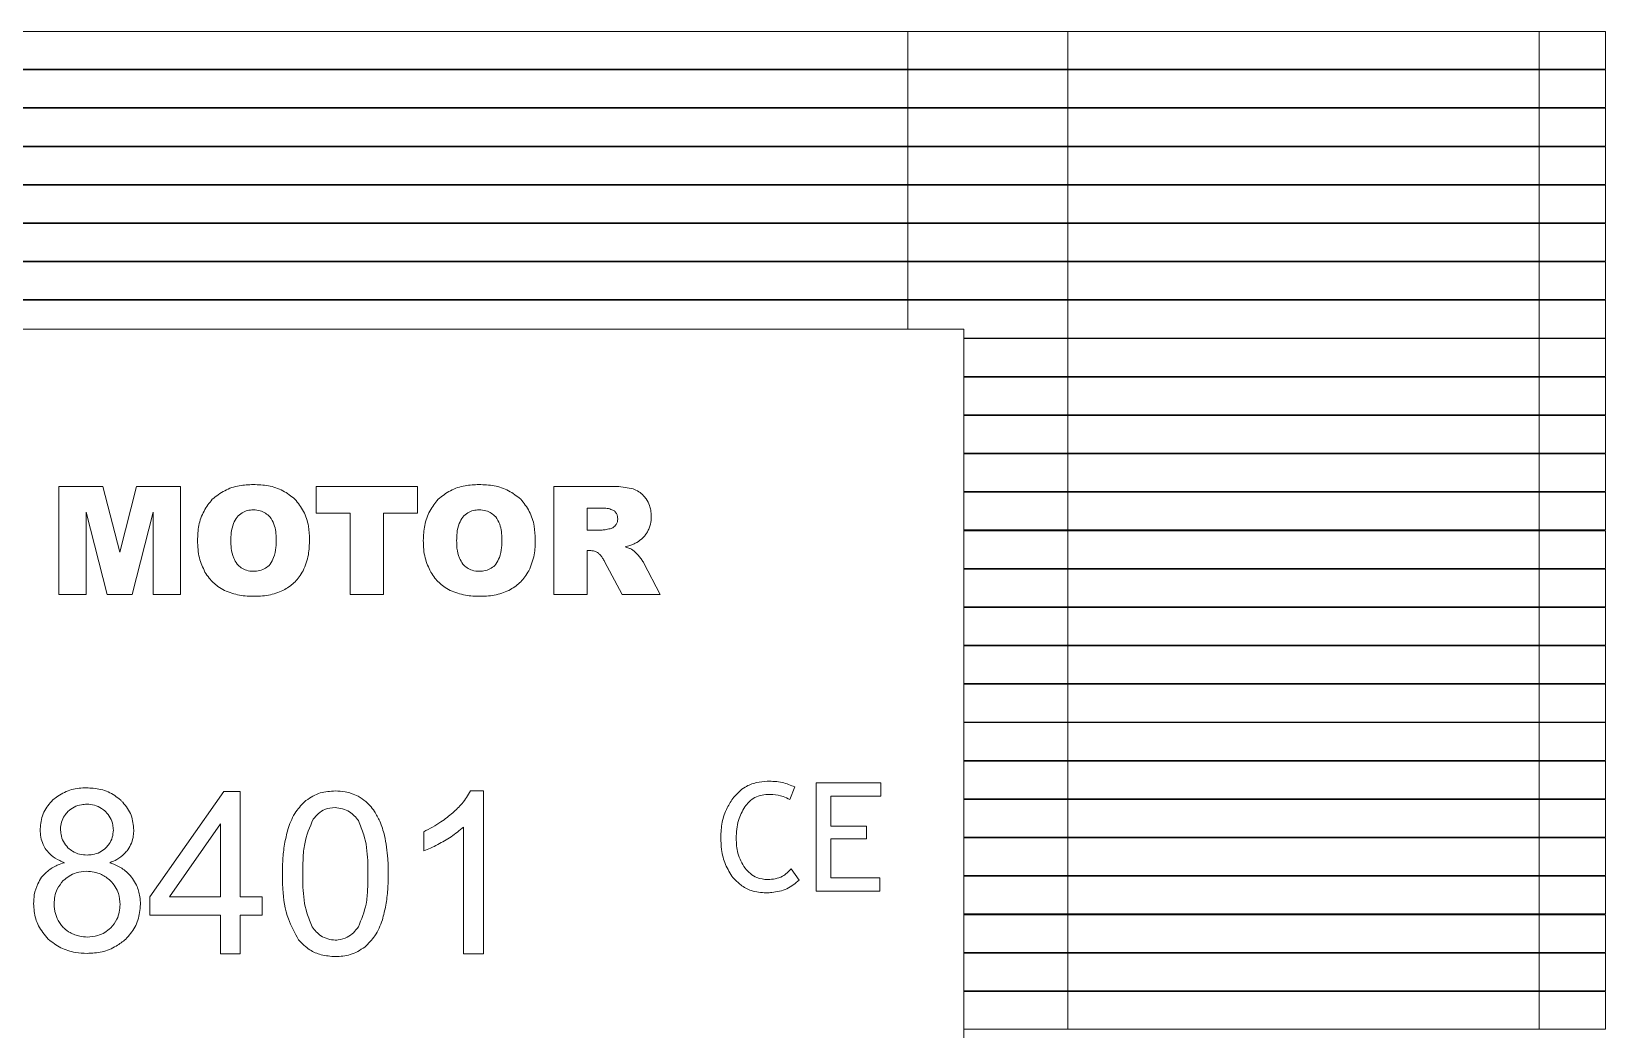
# Model space of a CAD drawing. Header units: millimetres. Extents: x -331 to 5585, y -2655 to 1513.
# Drawn here: x 372.52 to 393.37, y 562.42 to 575.63 of the extents above; entities that cross this region are included whole.
import ezdxf

# ---------------------------------------------------------------- set-up
doc = ezdxf.new("R2010")
doc.units = ezdxf.units.MM

msp = doc.modelspace()

# ---------------------------------------------------------------- linework, layer by layer
at = {"color": 7, "linetype": 'Continuous', "lineweight": 15}
for p, q in [((384.127, 575.631), (360.612, 575.631)), ((384.127, 575.631), (384.127, 575.131)), ((386.248, 575.631), (384.127, 575.631)), ((386.248, 575.631), (386.248, 575.131)), ((392.491, 575.631), (386.248, 575.631)), ((392.491, 575.631), (392.491, 575.131)), ((393.369, 575.631), (392.491, 575.631)), ((393.369, 575.631), (393.369, 575.131)), ((360.612, 575.131), (384.127, 575.131)), ((384.127, 575.123), (360.612, 575.123)), ((384.127, 575.131), (386.248, 575.131)), ((384.127, 575.123), (384.127, 574.623)), ((386.248, 575.123), (384.127, 575.123)), ((386.248, 575.131), (392.491, 575.131)), ((386.248, 575.123), (386.248, 574.623)), ((392.491, 575.123), (386.248, 575.123)), ((392.491, 575.131), (393.369, 575.131)), ((392.491, 575.123), (392.491, 574.623)), ((393.369, 575.123), (392.491, 575.123)), ((393.369, 575.123), (393.369, 574.623)), ((360.612, 574.623), (384.127, 574.623)), ((384.127, 574.614), (360.612, 574.614)), ((384.127, 574.623), (386.248, 574.623)), ((384.127, 574.614), (384.127, 574.114)), ((386.248, 574.614), (384.127, 574.614)), ((386.248, 574.623), (392.491, 574.623)), ((386.248, 574.614), (386.248, 574.114)), ((392.491, 574.614), (386.248, 574.614)), ((392.491, 574.623), (393.369, 574.623)), ((392.491, 574.614), (392.491, 574.114)), ((393.369, 574.614), (392.491, 574.614)), ((393.369, 574.614), (393.369, 574.114)), ((360.612, 574.114), (384.127, 574.114)), ((384.127, 574.106), (360.612, 574.106)), ((384.127, 574.114), (386.248, 574.114)), ((384.127, 574.106), (384.127, 573.606)), ((386.248, 574.106), (384.127, 574.106)), ((386.248, 574.114), (392.491, 574.114)), ((386.248, 574.106), (386.248, 573.606)), ((392.491, 574.106), (386.248, 574.106)), ((392.491, 574.114), (393.369, 574.114)), ((392.491, 574.106), (392.491, 573.606)), ((393.369, 574.106), (392.491, 574.106)), ((393.369, 574.106), (393.369, 573.606)), ((360.612, 573.606), (384.127, 573.606)), ((384.127, 573.597), (360.612, 573.597)), ((384.127, 573.606), (386.248, 573.606)), ((384.127, 573.597), (384.127, 573.097)), ((386.248, 573.597), (384.127, 573.597)), ((386.248, 573.606), (392.491, 573.606)), ((386.248, 573.597), (386.248, 573.097)), ((392.491, 573.597), (386.248, 573.597)), ((392.491, 573.606), (393.369, 573.606)), ((392.491, 573.597), (392.491, 573.097)), ((393.369, 573.597), (392.491, 573.597)), ((393.369, 573.597), (393.369, 573.097)), ((360.612, 573.097), (384.127, 573.097)), ((384.127, 573.089), (360.612, 573.089)), ((384.127, 573.097), (386.248, 573.097)), ((384.127, 573.089), (384.127, 572.589)), ((386.248, 573.089), (384.127, 573.089)), ((386.248, 573.097), (392.491, 573.097)), ((386.248, 573.089), (386.248, 572.589)), ((392.491, 573.089), (386.248, 573.089)), ((392.491, 573.097), (393.369, 573.097)), ((392.491, 573.089), (392.491, 572.589)), ((393.369, 573.089), (392.491, 573.089)), ((393.369, 573.089), (393.369, 572.589)), ((360.612, 572.589), (384.127, 572.589)), ((384.127, 572.581), (360.612, 572.581)), ((384.127, 572.589), (386.248, 572.589)), ((384.127, 572.581), (384.127, 572.081)), ((386.248, 572.581), (384.127, 572.581)), ((386.248, 572.589), (392.491, 572.589)), ((386.248, 572.581), (386.248, 572.081)), ((392.491, 572.581), (386.248, 572.581)), ((392.491, 572.589), (393.369, 572.589)), ((392.491, 572.581), (392.491, 572.081)), ((393.369, 572.581), (392.491, 572.581)), ((393.369, 572.581), (393.369, 572.081)), ((360.612, 572.081), (384.127, 572.081)), ((384.127, 572.072), (360.612, 572.072)), ((384.127, 572.081), (386.248, 572.081)), ((386.248, 572.072), (384.127, 572.072)), ((386.248, 572.081), (392.491, 572.081)), ((386.248, 572.072), (386.248, 571.572)), ((392.491, 572.072), (386.248, 572.072)), ((392.491, 572.081), (393.369, 572.081)), ((392.491, 572.072), (392.491, 571.572)), ((393.369, 572.072), (392.491, 572.072)), ((393.369, 572.072), (393.369, 571.572)), ((359.869, 571.691), (384.869, 571.691)), ((384.869, 571.691), (384.869, 556.691)), ((384.869, 571.572), (386.248, 571.572)), ((386.248, 571.564), (384.869, 571.564)), ((386.248, 571.572), (392.491, 571.572)), ((386.248, 571.564), (386.248, 571.064)), ((392.491, 571.564), (386.248, 571.564)), ((392.491, 571.572), (393.369, 571.572)), ((392.491, 571.564), (392.491, 571.064)), ((393.369, 571.564), (392.491, 571.564)), ((393.369, 571.564), (393.369, 571.064)), ((384.869, 571.064), (386.248, 571.064)), ((386.248, 571.055), (384.869, 571.055)), ((386.248, 571.064), (392.491, 571.064)), ((386.248, 571.055), (386.248, 570.555)), ((392.491, 571.055), (386.248, 571.055)), ((392.491, 571.064), (393.369, 571.064)), ((392.491, 571.055), (392.491, 570.555)), ((393.369, 571.055), (392.491, 571.055)), ((393.369, 571.055), (393.369, 570.555)), ((384.869, 570.555), (386.248, 570.555)), ((386.248, 570.547), (384.869, 570.547)), ((386.248, 570.555), (392.491, 570.555)), ((386.248, 570.547), (386.248, 570.047)), ((392.491, 570.547), (386.248, 570.547)), ((392.491, 570.555), (393.369, 570.555)), ((392.491, 570.547), (392.491, 570.047)), ((393.369, 570.547), (392.491, 570.547)), ((393.369, 570.547), (393.369, 570.047)), ((384.869, 570.047), (386.248, 570.047)), ((386.248, 570.038), (384.869, 570.038)), ((386.248, 570.047), (392.491, 570.047)), ((386.248, 570.038), (386.248, 569.538)), ((392.491, 570.038), (386.248, 570.038)), ((392.491, 570.047), (393.369, 570.047)), ((392.491, 570.038), (392.491, 569.538)), ((393.369, 570.038), (392.491, 570.038)), ((393.369, 570.038), (393.369, 569.538)), ((372.884, 568.176), (372.884, 569.608)), ((372.884, 569.608), (373.466, 569.608)), ((373.466, 569.608), (373.69, 568.737)), ((373.69, 568.737), (373.913, 569.608)), ((373.913, 569.608), (374.494, 569.608)), ((374.494, 569.608), (374.494, 568.176)), ((376.29, 569.608), (377.635, 569.608)), ((376.29, 569.608), (376.29, 569.254)), ((377.635, 569.608), (377.635, 569.254)), ((379.438, 569.608), (380.176, 569.608)), ((379.438, 568.176), (379.438, 569.608)), ((384.869, 569.538), (386.248, 569.538)), ((386.248, 569.53), (384.869, 569.53)), ((386.248, 569.538), (392.491, 569.538)), ((386.248, 569.53), (386.248, 569.03)), ((392.491, 569.53), (386.248, 569.53)), ((392.491, 569.538), (393.369, 569.538)), ((392.491, 569.53), (392.491, 569.03)), ((393.369, 569.53), (392.491, 569.53)), ((393.369, 569.53), (393.369, 569.03)), ((373.246, 569.268), (373.246, 568.176)), ((373.525, 568.176), (373.246, 569.268)), ((374.132, 569.268), (373.853, 568.176)), ((374.132, 568.176), (374.132, 569.268)), ((376.29, 569.254), (376.741, 569.254)), ((376.741, 568.176), (376.741, 569.254)), ((377.184, 569.254), (377.184, 568.176)), ((377.635, 569.254), (377.184, 569.254)), ((380.077, 569.319), (379.883, 569.319)), ((379.883, 569.319), (379.883, 569.028)), ((379.883, 569.028), (380.069, 569.028)), ((384.869, 569.03), (386.248, 569.03)), ((386.248, 569.021), (384.869, 569.021)), ((386.248, 569.03), (392.491, 569.03)), ((386.248, 569.021), (386.248, 568.521)), ((392.491, 569.021), (386.248, 569.021)), ((392.491, 569.03), (393.369, 569.03)), ((392.491, 569.021), (392.491, 568.521)), ((393.369, 569.021), (392.491, 569.021)), ((393.369, 569.021), (393.369, 568.521)), ((379.922, 568.757), (379.883, 568.757)), ((379.883, 568.757), (379.883, 568.176)), ((380.347, 568.176), (380.11, 568.614)), ((380.632, 568.591), (380.847, 568.176)), ((384.869, 568.521), (386.248, 568.521)), ((386.248, 568.513), (384.869, 568.513)), ((386.248, 568.521), (392.491, 568.521)), ((386.248, 568.513), (386.248, 568.013)), ((392.491, 568.513), (386.248, 568.513)), ((392.491, 568.521), (393.369, 568.521)), ((392.491, 568.513), (392.491, 568.013)), ((393.369, 568.513), (392.491, 568.513)), ((393.369, 568.513), (393.369, 568.013)), ((372.884, 568.176), (373.246, 568.176)), ((373.853, 568.176), (373.525, 568.176)), ((374.494, 568.176), (374.132, 568.176)), ((377.184, 568.176), (376.741, 568.176)), ((379.883, 568.176), (379.438, 568.176)), ((380.847, 568.176), (380.347, 568.176)), ((384.869, 568.013), (386.248, 568.013)), ((386.248, 568.004), (384.869, 568.004)), ((386.248, 568.013), (392.491, 568.013)), ((386.248, 568.004), (386.248, 567.504)), ((392.491, 568.004), (386.248, 568.004)), ((392.491, 568.013), (393.369, 568.013)), ((392.491, 568.004), (392.491, 567.504)), ((393.369, 568.004), (392.491, 568.004)), ((393.369, 568.004), (393.369, 567.504)), ((384.869, 567.504), (386.248, 567.504)), ((386.248, 567.496), (384.869, 567.496)), ((386.248, 567.504), (392.491, 567.504)), ((386.248, 567.496), (386.248, 566.996)), ((392.491, 567.496), (386.248, 567.496)), ((392.491, 567.504), (393.369, 567.504)), ((392.491, 567.496), (392.491, 566.996)), ((393.369, 567.496), (392.491, 567.496)), ((393.369, 567.496), (393.369, 566.996)), ((384.869, 566.996), (386.248, 566.996)), ((386.248, 566.987), (384.869, 566.987)), ((386.248, 566.996), (392.491, 566.996)), ((386.248, 566.987), (386.248, 566.487)), ((392.491, 566.987), (386.248, 566.987)), ((392.491, 566.996), (393.369, 566.996)), ((392.491, 566.987), (392.491, 566.487)), ((393.369, 566.987), (392.491, 566.987)), ((393.369, 566.987), (393.369, 566.487)), ((384.869, 566.487), (386.248, 566.487)), ((386.248, 566.479), (384.869, 566.479)), ((386.248, 566.487), (392.491, 566.487)), ((386.248, 566.479), (386.248, 565.979)), ((392.491, 566.479), (386.248, 566.479)), ((392.491, 566.487), (393.369, 566.487)), ((392.491, 566.479), (392.491, 565.979)), ((393.369, 566.479), (392.491, 566.479)), ((393.369, 566.479), (393.369, 565.979)), ((384.869, 565.979), (386.248, 565.979)), ((386.248, 565.97), (384.869, 565.97)), ((386.248, 565.979), (392.491, 565.979)), ((386.248, 565.97), (386.248, 565.47)), ((392.491, 565.97), (386.248, 565.97)), ((392.491, 565.979), (393.369, 565.979)), ((392.491, 565.97), (392.491, 565.47)), ((393.369, 565.97), (392.491, 565.97)), ((393.369, 565.97), (393.369, 565.47)), ((382.632, 565.627), (382.566, 565.46)), ((382.915, 564.249), (382.915, 565.68)), ((382.915, 565.68), (383.77, 565.68)), ((383.77, 565.504), (383.77, 565.68)), ((374.091, 564.173), (375.071, 565.565)), ((375.071, 565.565), (375.286, 565.565)), ((375.286, 565.565), (375.286, 564.173)), ((378.507, 565.574), (378.338, 565.574)), ((378.507, 563.417), (378.507, 565.574)), ((383.11, 565.504), (383.77, 565.504)), ((383.11, 565.106), (383.11, 565.504)), ((384.869, 565.47), (386.248, 565.47)), ((386.248, 565.462), (384.869, 565.462)), ((386.248, 565.47), (392.491, 565.47)), ((386.248, 565.462), (386.248, 564.962)), ((392.491, 565.462), (386.248, 565.462)), ((392.491, 565.47), (393.369, 565.47)), ((392.491, 565.462), (392.491, 564.962)), ((393.369, 565.462), (392.491, 565.462)), ((393.369, 565.462), (393.369, 564.962)), ((375.023, 565.141), (374.35, 564.173)), ((375.023, 564.173), (375.023, 565.141)), ((377.716, 565.034), (377.716, 564.78)), ((378.244, 565.097), (378.244, 563.417)), ((383.583, 565.106), (383.11, 565.106)), ((383.583, 564.94), (383.583, 565.106)), ((383.11, 564.94), (383.583, 564.94)), ((383.11, 564.425), (383.11, 564.94)), ((384.869, 564.962), (386.248, 564.962)), ((386.248, 564.953), (384.869, 564.953)), ((386.248, 564.962), (392.491, 564.962)), ((386.248, 564.953), (386.248, 564.453)), ((392.491, 564.953), (386.248, 564.953)), ((392.491, 564.962), (393.369, 564.962)), ((392.491, 564.953), (392.491, 564.453)), ((393.369, 564.953), (392.491, 564.953)), ((393.369, 564.953), (393.369, 564.453)), ((382.583, 564.543), (382.691, 564.394)), ((383.759, 564.425), (383.11, 564.425)), ((383.759, 564.249), (383.759, 564.425)), ((384.869, 564.453), (386.248, 564.453)), ((386.248, 564.445), (384.869, 564.445)), ((386.248, 564.453), (392.491, 564.453)), ((386.248, 564.445), (386.248, 563.945)), ((392.491, 564.445), (386.248, 564.445)), ((392.491, 564.453), (393.369, 564.453)), ((392.491, 564.445), (392.491, 563.945)), ((393.369, 564.445), (392.491, 564.445)), ((393.369, 564.445), (393.369, 563.945)), ((374.091, 563.931), (374.091, 564.173)), ((374.35, 564.173), (375.023, 564.173)), ((375.286, 564.173), (375.576, 564.173)), ((375.576, 564.173), (375.576, 563.931)), ((383.759, 564.249), (382.915, 564.249)), ((384.869, 563.945), (386.248, 563.945)), ((386.248, 563.936), (384.869, 563.936)), ((386.248, 563.945), (392.491, 563.945)), ((386.248, 563.936), (386.248, 563.436)), ((392.491, 563.936), (386.248, 563.936)), ((392.491, 563.945), (393.369, 563.945)), ((392.491, 563.936), (392.491, 563.436)), ((393.369, 563.936), (392.491, 563.936)), ((393.369, 563.936), (393.369, 563.436)), ((375.023, 563.931), (374.091, 563.931)), ((375.023, 563.417), (375.023, 563.931)), ((375.576, 563.931), (375.286, 563.931)), ((375.286, 563.931), (375.286, 563.417)), ((375.286, 563.417), (375.023, 563.417)), ((378.244, 563.417), (378.507, 563.417)), ((384.869, 563.436), (386.248, 563.436)), ((386.248, 563.428), (384.869, 563.428)), ((386.248, 563.436), (392.491, 563.436)), ((386.248, 563.428), (386.248, 562.928)), ((392.491, 563.428), (386.248, 563.428)), ((392.491, 563.436), (393.369, 563.436)), ((392.491, 563.428), (392.491, 562.928)), ((393.369, 563.428), (392.491, 563.428)), ((393.369, 563.428), (393.369, 562.928)), ((384.869, 562.928), (386.248, 562.928)), ((386.248, 562.92), (384.869, 562.92)), ((386.248, 562.928), (392.491, 562.928)), ((386.248, 562.92), (386.248, 562.42)), ((392.491, 562.92), (386.248, 562.92)), ((392.491, 562.928), (393.369, 562.928)), ((392.491, 562.92), (392.491, 562.42)), ((393.369, 562.92), (392.491, 562.92)), ((393.369, 562.92), (393.369, 562.42)), ((384.869, 562.42), (386.248, 562.42)), ((386.248, 562.42), (392.491, 562.42)), ((392.491, 562.42), (393.369, 562.42))]:
    msp.add_line(p, q, dxfattribs=at)
at = {"color": 8, "linetype": 'Continuous', "lineweight": 15}
msp.add_line((384.127, 572.072), (384.127, 571.691), dxfattribs=at)
at = {"color": 7, "linetype": 'Continuous', "lineweight": 15}
for points, knots in [([(374.916, 569.437), (374.969, 569.478), (375.076, 569.561), (375.267, 569.624), (375.398, 569.629), (375.46, 569.632)], [0, 0, 0, 0, 0.338899, 0.683192, 1, 1, 1, 1]), ([(375.46, 569.632), (375.527, 569.63), (375.661, 569.624), (375.854, 569.56), (375.959, 569.479), (376.011, 569.44)], [0, 0, 0, 0, 0.3358074, 0.6761322, 1, 1, 1, 1]), ([(377.906, 569.437), (377.959, 569.478), (378.066, 569.561), (378.258, 569.624), (378.388, 569.629), (378.45, 569.632)], [0, 0, 0, 0, 0.338899, 0.683192, 1, 1, 1, 1]), ([(378.45, 569.632), (378.517, 569.63), (378.652, 569.624), (378.844, 569.56), (378.95, 569.479), (379.001, 569.44)], [0, 0, 0, 0, 0.3358065, 0.6761538, 1, 1, 1, 1]), ([(380.176, 569.608), (380.209, 569.608), (380.278, 569.607), (380.384, 569.597), (380.454, 569.581), (380.489, 569.573)], [0, 0, 0, 0, 0.316105, 0.656047, 1, 1, 1, 1]), ([(380.489, 569.573), (380.515, 569.562), (380.567, 569.541), (380.624, 569.492), (380.653, 569.457), (380.664, 569.442)], [0, 0, 0, 0, 0.373342, 0.751346, 1, 1, 1, 1]), ([(374.721, 568.891), (374.724, 568.958), (374.729, 569.092), (374.797, 569.283), (374.877, 569.387), (374.916, 569.437)], [0, 0, 0, 0, 0.337771, 0.68027, 1, 1, 1, 1]), ([(376.011, 569.44), (376.052, 569.387), (376.136, 569.281), (376.196, 569.091), (376.201, 568.963), (376.204, 568.903)], [0, 0, 0, 0, 0.342811, 0.691207, 1, 1, 1, 1]), ([(377.711, 568.891), (377.714, 568.958), (377.72, 569.092), (377.787, 569.283), (377.867, 569.387), (377.906, 569.437)], [0, 0, 0, 0, 0.337775, 0.680268, 1, 1, 1, 1]), ([(379.001, 569.44), (379.042, 569.387), (379.126, 569.281), (379.186, 569.091), (379.192, 568.963), (379.194, 568.903)], [0, 0, 0, 0, 0.342811, 0.691207, 1, 1, 1, 1]), ([(380.664, 569.442), (380.681, 569.413), (380.707, 569.366), (380.727, 569.286), (380.729, 569.238), (380.73, 569.21)], [0, 0, 0, 0, 0.40968, 0.66022, 1, 1, 1, 1]), ([(375.244, 569.202), (375.227, 569.174), (375.189, 569.109), (375.164, 569), (375.163, 568.924), (375.163, 568.889)], [0, 0, 0, 0, 0.304347, 0.68505, 1, 1, 1, 1]), ([(375.459, 569.297), (375.433, 569.295), (375.382, 569.291), (375.305, 569.261), (375.265, 569.223), (375.244, 569.202)], [0, 0, 0, 0, 0.318393, 0.64178, 1, 1, 1, 1]), ([(375.68, 569.204), (375.661, 569.221), (375.623, 569.256), (375.547, 569.292), (375.49, 569.295), (375.459, 569.297)], [0, 0, 0, 0, 0.309979, 0.624599, 1, 1, 1, 1]), ([(375.762, 568.909), (375.761, 568.942), (375.76, 569.009), (375.737, 569.112), (375.7, 569.172), (375.68, 569.204)], [0, 0, 0, 0, 0.320887, 0.644521, 1, 1, 1, 1]), ([(378.234, 569.202), (378.217, 569.174), (378.179, 569.109), (378.154, 569), (378.154, 568.924), (378.153, 568.889)], [0, 0, 0, 0, 0.304347, 0.68505, 1, 1, 1, 1]), ([(378.449, 569.297), (378.424, 569.295), (378.372, 569.291), (378.295, 569.261), (378.255, 569.223), (378.234, 569.202)], [0, 0, 0, 0, 0.318396, 0.641729, 1, 1, 1, 1]), ([(378.67, 569.204), (378.652, 569.221), (378.614, 569.256), (378.537, 569.292), (378.48, 569.295), (378.449, 569.297)], [0, 0, 0, 0, 0.309928, 0.624544, 1, 1, 1, 1]), ([(378.752, 568.909), (378.751, 568.942), (378.75, 569.009), (378.727, 569.112), (378.69, 569.172), (378.67, 569.204)], [0, 0, 0, 0, 0.320887, 0.644521, 1, 1, 1, 1]), ([(380.242, 569.282), (380.227, 569.289), (380.192, 569.308), (380.135, 569.319), (380.095, 569.319), (380.077, 569.319)], [0, 0, 0, 0, 0.291762, 0.691857, 1, 1, 1, 1]), ([(380.286, 569.175), (380.285, 569.188), (380.284, 569.214), (380.27, 569.252), (380.252, 569.271), (380.242, 569.282)], [0, 0, 0, 0, 0.3230383, 0.6513087, 1, 1, 1, 1]), ([(380.258, 569.092), (380.262, 569.098), (380.274, 569.115), (380.284, 569.144), (380.286, 569.166), (380.286, 569.175)], [0, 0, 0, 0, 0.254054, 0.685625, 1, 1, 1, 1]), ([(380.73, 569.21), (380.729, 569.175), (380.727, 569.122), (380.703, 569.054), (380.688, 569.021), (380.68, 569.005)], [0, 0, 0, 0, 0.486377, 0.741086, 1, 1, 1, 1]), ([(380.069, 569.028), (380.086, 569.029), (380.114, 569.032), (380.153, 569.04), (380.175, 569.045), (380.187, 569.047)], [0, 0, 0, 0, 0.420552, 0.710007, 1, 1, 1, 1]), ([(380.187, 569.047), (380.194, 569.049), (380.211, 569.054), (380.237, 569.068), (380.252, 569.085), (380.258, 569.092)], [0, 0, 0, 0, 0.255193, 0.646944, 1, 1, 1, 1]), ([(380.68, 569.005), (380.67, 568.991), (380.652, 568.963), (380.609, 568.912), (380.568, 568.883), (380.54, 568.865)], [0, 0, 0, 0, 0.250711, 0.501493, 1, 1, 1, 1]), ([(374.819, 568.473), (374.791, 568.534), (374.746, 568.63), (374.725, 568.774), (374.722, 568.852), (374.721, 568.891)], [0, 0, 0, 0, 0.462028, 0.728851, 1, 1, 1, 1]), ([(375.163, 568.889), (375.163, 568.856), (375.164, 568.778), (375.19, 568.669), (375.228, 568.604), (375.244, 568.578)], [0, 0, 0, 0, 0.306293, 0.717709, 1, 1, 1, 1]), ([(375.684, 568.576), (375.7, 568.605), (375.737, 568.674), (375.762, 568.789), (375.762, 568.872), (375.762, 568.909)], [0, 0, 0, 0, 0.288362, 0.6813, 1, 1, 1, 1]), ([(376.204, 568.903), (376.202, 568.836), (376.2, 568.731), (376.162, 568.595), (376.134, 568.526), (376.12, 568.491)], [0, 0, 0, 0, 0.47276, 0.734383, 1, 1, 1, 1]), ([(377.81, 568.473), (377.781, 568.534), (377.736, 568.63), (377.715, 568.774), (377.712, 568.852), (377.711, 568.891)], [0, 0, 0, 0, 0.4620199, 0.7288458, 1, 1, 1, 1]), ([(378.153, 568.889), (378.154, 568.856), (378.154, 568.778), (378.18, 568.669), (378.218, 568.604), (378.234, 568.578)], [0, 0, 0, 0, 0.306286, 0.717693, 1, 1, 1, 1]), ([(378.674, 568.576), (378.69, 568.605), (378.728, 568.674), (378.752, 568.789), (378.752, 568.872), (378.752, 568.909)], [0, 0, 0, 0, 0.288346, 0.681297, 1, 1, 1, 1]), ([(379.194, 568.903), (379.193, 568.836), (379.19, 568.731), (379.152, 568.595), (379.124, 568.526), (379.11, 568.491)], [0, 0, 0, 0, 0.47276, 0.734383, 1, 1, 1, 1]), ([(380.03, 568.724), (380.017, 568.732), (379.989, 568.749), (379.951, 568.755), (379.928, 568.757), (379.922, 568.757)], [0, 0, 0, 0, 0.41335, 0.831446, 1, 1, 1, 1]), ([(380.54, 568.865), (380.525, 568.857), (380.495, 568.842), (380.444, 568.822), (380.406, 568.813), (380.385, 568.808)], [0, 0, 0, 0, 0.30142, 0.603241, 1, 1, 1, 1]), ([(380.385, 568.808), (380.4, 568.803), (380.428, 568.793), (380.467, 568.775), (380.489, 568.762), (380.5, 568.755)], [0, 0, 0, 0, 0.393766, 0.695731, 1, 1, 1, 1]), ([(380.5, 568.755), (380.513, 568.744), (380.532, 568.727), (380.554, 568.7), (380.565, 568.687), (380.57, 568.68)], [0, 0, 0, 0, 0.497196, 0.748251, 1, 1, 1, 1]), ([(375.244, 568.578), (375.262, 568.56), (375.299, 568.526), (375.374, 568.489), (375.431, 568.485), (375.463, 568.483)], [0, 0, 0, 0, 0.304733, 0.6137, 1, 1, 1, 1]), ([(375.463, 568.483), (375.49, 568.484), (375.546, 568.488), (375.624, 568.52), (375.664, 568.557), (375.684, 568.576)], [0, 0, 0, 0, 0.334266, 0.674592, 1, 1, 1, 1]), ([(378.234, 568.578), (378.252, 568.56), (378.289, 568.526), (378.364, 568.489), (378.421, 568.485), (378.453, 568.483)], [0, 0, 0, 0, 0.304701, 0.613682, 1, 1, 1, 1]), ([(378.453, 568.483), (378.481, 568.484), (378.536, 568.488), (378.614, 568.52), (378.654, 568.557), (378.674, 568.576)], [0, 0, 0, 0, 0.334306, 0.674611, 1, 1, 1, 1]), ([(380.11, 568.614), (380.103, 568.628), (380.088, 568.656), (380.062, 568.693), (380.041, 568.714), (380.03, 568.724)], [0, 0, 0, 0, 0.36453, 0.679096, 1, 1, 1, 1]), ([(380.57, 568.68), (380.582, 568.666), (380.599, 568.645), (380.619, 568.614), (380.628, 568.599), (380.632, 568.591)], [0, 0, 0, 0, 0.498372, 0.74904, 1, 1, 1, 1]), ([(375.077, 568.229), (375.048, 568.246), (374.972, 568.29), (374.885, 568.374), (374.837, 568.446), (374.819, 568.473)], [0, 0, 0, 0, 0.278959, 0.731794, 1, 1, 1, 1]), ([(376.12, 568.491), (376.102, 568.463), (376.057, 568.388), (375.972, 568.303), (375.901, 568.257), (375.875, 568.241)], [0, 0, 0, 0, 0.283272, 0.744198, 1, 1, 1, 1]), ([(378.067, 568.229), (378.038, 568.246), (377.962, 568.29), (377.875, 568.374), (377.827, 568.446), (377.81, 568.473)], [0, 0, 0, 0, 0.278927, 0.731767, 1, 1, 1, 1]), ([(379.11, 568.491), (379.093, 568.463), (379.047, 568.388), (378.962, 568.303), (378.891, 568.257), (378.866, 568.241)], [0, 0, 0, 0, 0.283247, 0.7442, 1, 1, 1, 1]), ([(375.478, 568.152), (375.41, 568.153), (375.308, 568.156), (375.175, 568.191), (375.11, 568.216), (375.077, 568.229)], [0, 0, 0, 0, 0.487165, 0.742059, 1, 1, 1, 1]), ([(375.875, 568.241), (375.814, 568.214), (375.72, 568.173), (375.583, 568.155), (375.513, 568.153), (375.478, 568.152)], [0, 0, 0, 0, 0.4870959, 0.7420281, 1, 1, 1, 1]), ([(378.468, 568.152), (378.401, 568.153), (378.299, 568.156), (378.166, 568.191), (378.1, 568.216), (378.067, 568.229)], [0, 0, 0, 0, 0.487166, 0.742025, 1, 1, 1, 1]), ([(378.866, 568.241), (378.804, 568.214), (378.71, 568.173), (378.573, 568.155), (378.503, 568.153), (378.468, 568.152)], [0, 0, 0, 0, 0.4870959, 0.7420281, 1, 1, 1, 1]), ([(373.253, 565.616), (373.185, 565.613), (373.049, 565.607), (372.902, 565.529), (372.826, 565.472), (372.804, 565.456)], [0, 0, 0, 0, 0.412875, 0.834231, 1, 1, 1, 1]), ([(373.705, 565.453), (373.652, 565.494), (373.543, 565.576), (373.378, 565.609), (373.281, 565.614), (373.253, 565.616)], [0, 0, 0, 0, 0.408198, 0.82438, 1, 1, 1, 1]), ([(381.822, 565.492), (381.869, 565.541), (381.954, 565.629), (382.116, 565.69), (382.218, 565.7), (382.267, 565.704)], [0, 0, 0, 0, 0.395232, 0.71267, 1, 1, 1, 1]), ([(382.267, 565.704), (382.3, 565.703), (382.367, 565.702), (382.492, 565.687), (382.578, 565.65), (382.632, 565.627)], [0, 0, 0, 0, 0.265511, 0.5315422, 1, 1, 1, 1]), ([(372.804, 565.456), (372.759, 565.405), (372.668, 565.302), (372.644, 565.152), (372.637, 565.073), (372.636, 565.062)], [0, 0, 0, 0, 0.4577639, 0.9259884, 1, 1, 1, 1]), ([(373.005, 565.302), (373.031, 565.324), (373.084, 565.366), (373.174, 565.393), (373.232, 565.397), (373.256, 565.399)], [0, 0, 0, 0, 0.365079, 0.736755, 1, 1, 1, 1]), ([(373.256, 565.399), (373.289, 565.397), (373.357, 565.392), (373.442, 565.352), (373.487, 565.316), (373.505, 565.3)], [0, 0, 0, 0, 0.364773, 0.736157, 1, 1, 1, 1]), ([(373.877, 565.055), (373.871, 565.123), (373.859, 565.26), (373.767, 565.383), (373.713, 565.443), (373.705, 565.453)], [0, 0, 0, 0, 0.452908, 0.916312, 1, 1, 1, 1]), ([(376.157, 565.448), (376.109, 565.4), (376.034, 565.326), (375.966, 565.198), (375.938, 565.126), (375.924, 565.089)], [0, 0, 0, 0, 0.464054, 0.729566, 1, 1, 1, 1]), ([(376.546, 565.574), (376.478, 565.57), (376.375, 565.565), (376.247, 565.507), (376.188, 565.467), (376.157, 565.448)], [0, 0, 0, 0, 0.482522, 0.737562, 1, 1, 1, 1]), ([(376.849, 565.504), (376.819, 565.517), (376.763, 565.542), (376.661, 565.569), (376.59, 565.572), (376.546, 565.574)], [0, 0, 0, 0, 0.318838, 0.583272, 1, 1, 1, 1]), ([(377.065, 565.303), (377.045, 565.33), (377.01, 565.378), (376.94, 565.448), (376.884, 565.483), (376.849, 565.504)], [0, 0, 0, 0, 0.33676, 0.594611, 1, 1, 1, 1]), ([(378.338, 565.574), (378.32, 565.545), (378.286, 565.488), (378.212, 565.387), (378.145, 565.326), (378.103, 565.286)], [0, 0, 0, 0, 0.268463, 0.537553, 1, 1, 1, 1]), ([(381.65, 564.96), (381.654, 565.027), (381.66, 565.161), (381.724, 565.343), (381.792, 565.446), (381.822, 565.492)], [0, 0, 0, 0, 0.352054, 0.708359, 1, 1, 1, 1]), ([(382.272, 565.528), (382.238, 565.525), (382.172, 565.517), (382.058, 565.473), (382.003, 565.406), (381.969, 565.366)], [0, 0, 0, 0, 0.281613, 0.566978, 1, 1, 1, 1]), ([(382.566, 565.46), (382.537, 565.475), (382.467, 565.511), (382.364, 565.527), (382.295, 565.528), (382.272, 565.528)], [0, 0, 0, 0, 0.326664, 0.768118, 1, 1, 1, 1]), ([(372.906, 565.071), (372.908, 565.102), (372.914, 565.164), (372.953, 565.243), (372.989, 565.284), (373.005, 565.302)], [0, 0, 0, 0, 0.357322, 0.721551, 1, 1, 1, 1]), ([(373.505, 565.3), (373.527, 565.275), (373.572, 565.223), (373.599, 565.135), (373.604, 565.079), (373.606, 565.056)], [0, 0, 0, 0, 0.3712528, 0.749883, 1, 1, 1, 1]), ([(376.117, 564.476), (376.117, 564.543), (376.116, 564.676), (376.137, 564.926), (376.208, 565.095), (376.253, 565.201)], [0, 0, 0, 0, 0.268408, 0.537403, 1, 1, 1, 1]), ([(376.253, 565.201), (376.275, 565.227), (376.318, 565.278), (376.416, 565.343), (376.496, 565.351), (376.543, 565.355)], [0, 0, 0, 0, 0.294257, 0.592994, 1, 1, 1, 1]), ([(376.543, 565.355), (376.576, 565.351), (376.643, 565.342), (376.759, 565.295), (376.816, 565.225), (376.851, 565.181)], [0, 0, 0, 0, 0.272869, 0.549028, 1, 1, 1, 1]), ([(377.198, 564.984), (377.189, 565.016), (377.171, 565.08), (377.13, 565.189), (377.089, 565.261), (377.065, 565.303)], [0, 0, 0, 0, 0.28795, 0.5764, 1, 1, 1, 1]), ([(378.103, 565.286), (378.052, 565.244), (377.966, 565.174), (377.834, 565.094), (377.756, 565.054), (377.716, 565.034)], [0, 0, 0, 0, 0.432162, 0.715227, 1, 1, 1, 1]), ([(381.969, 565.366), (381.937, 565.307), (381.885, 565.213), (381.86, 565.068), (381.857, 564.988), (381.856, 564.948)], [0, 0, 0, 0, 0.456779, 0.725403, 1, 1, 1, 1]), ([(372.636, 565.062), (372.638, 565.029), (372.641, 564.962), (372.671, 564.871), (372.701, 564.819), (372.715, 564.796)], [0, 0, 0, 0, 0.354965, 0.713667, 1, 1, 1, 1]), ([(373.004, 564.822), (372.982, 564.848), (372.939, 564.9), (372.911, 564.989), (372.907, 565.047), (372.906, 565.071)], [0, 0, 0, 0, 0.365679, 0.738529, 1, 1, 1, 1]), ([(373.606, 565.056), (373.603, 565.024), (373.598, 564.959), (373.558, 564.879), (373.523, 564.838), (373.508, 564.821)], [0, 0, 0, 0, 0.370267, 0.747778, 1, 1, 1, 1]), ([(373.798, 564.795), (373.816, 564.824), (373.85, 564.882), (373.872, 564.972), (373.875, 565.03), (373.877, 565.055)], [0, 0, 0, 0, 0.363693, 0.73137, 1, 1, 1, 1]), ([(375.924, 565.089), (375.908, 565.025), (375.873, 564.893), (375.848, 564.687), (375.847, 564.547), (375.846, 564.476)], [0, 0, 0, 0, 0.322624, 0.659397, 1, 1, 1, 1]), ([(376.851, 565.181), (376.877, 565.119), (376.948, 564.951), (376.978, 564.709), (376.976, 564.535), (376.975, 564.476)], [0, 0, 0, 0, 0.277264, 0.75569, 1, 1, 1, 1]), ([(377.246, 564.476), (377.246, 564.543), (377.245, 564.661), (377.227, 564.831), (377.208, 564.933), (377.198, 564.984)], [0, 0, 0, 0, 0.391578, 0.694941, 1, 1, 1, 1]), ([(377.994, 564.916), (378.023, 564.933), (378.081, 564.968), (378.165, 565.028), (378.217, 565.074), (378.244, 565.097)], [0, 0, 0, 0, 0.323182, 0.660465, 1, 1, 1, 1]), ([(372.715, 564.796), (372.737, 564.77), (372.788, 564.712), (372.875, 564.658), (372.937, 564.633), (372.958, 564.624)], [0, 0, 0, 0, 0.332432, 0.7715463, 1, 1, 1, 1]), ([(373.259, 564.725), (373.225, 564.727), (373.158, 564.731), (373.07, 564.769), (373.024, 564.806), (373.004, 564.822)], [0, 0, 0, 0, 0.359397, 0.724905, 1, 1, 1, 1]), ([(373.508, 564.821), (373.482, 564.8), (373.429, 564.757), (373.34, 564.731), (373.282, 564.727), (373.259, 564.725)], [0, 0, 0, 0, 0.366224, 0.739328, 1, 1, 1, 1]), ([(373.56, 564.624), (373.591, 564.637), (373.663, 564.667), (373.742, 564.729), (373.784, 564.779), (373.798, 564.795)], [0, 0, 0, 0, 0.337783, 0.782741, 1, 1, 1, 1]), ([(377.716, 564.78), (377.747, 564.792), (377.81, 564.818), (377.903, 564.864), (377.964, 564.898), (377.994, 564.916)], [0, 0, 0, 0, 0.323119, 0.660944, 1, 1, 1, 1]), ([(381.812, 564.427), (381.776, 564.483), (381.704, 564.598), (381.658, 564.784), (381.653, 564.906), (381.65, 564.96)], [0, 0, 0, 0, 0.353807, 0.711915, 1, 1, 1, 1]), ([(381.856, 564.948), (381.858, 564.881), (381.862, 564.777), (381.916, 564.646), (381.953, 564.584), (381.972, 564.552)], [0, 0, 0, 0, 0.4783209, 0.7356134, 1, 1, 1, 1]), ([(372.958, 564.624), (372.926, 564.614), (372.847, 564.589), (372.741, 564.525), (372.681, 564.46), (372.656, 564.432)], [0, 0, 0, 0, 0.2747107, 0.6855084, 1, 1, 1, 1]), ([(373.861, 564.416), (373.839, 564.441), (373.783, 564.506), (373.681, 564.579), (373.596, 564.611), (373.56, 564.624)], [0, 0, 0, 0, 0.2697304, 0.6905171, 1, 1, 1, 1]), ([(372.656, 564.432), (372.638, 564.403), (372.594, 564.331), (372.555, 564.211), (372.551, 564.12), (372.55, 564.081)], [0, 0, 0, 0, 0.269035, 0.68153, 1, 1, 1, 1]), ([(372.821, 564.079), (372.823, 564.113), (372.828, 564.179), (372.862, 564.289), (372.913, 564.351), (372.943, 564.387)], [0, 0, 0, 0, 0.295462, 0.593636, 1, 1, 1, 1]), ([(372.943, 564.387), (372.969, 564.408), (373.02, 564.451), (373.124, 564.501), (373.205, 564.507), (373.251, 564.51)], [0, 0, 0, 0, 0.294497, 0.591991, 1, 1, 1, 1]), ([(373.251, 564.51), (373.285, 564.507), (373.351, 564.503), (373.465, 564.47), (373.53, 564.417), (373.568, 564.385)], [0, 0, 0, 0, 0.287201, 0.576706, 1, 1, 1, 1]), ([(373.568, 564.385), (373.59, 564.36), (373.633, 564.308), (373.686, 564.203), (373.692, 564.12), (373.695, 564.07)], [0, 0, 0, 0, 0.287944, 0.578483, 1, 1, 1, 1]), ([(373.965, 564.073), (373.963, 564.107), (373.959, 564.193), (373.924, 564.312), (373.879, 564.387), (373.861, 564.416)], [0, 0, 0, 0, 0.275917, 0.71681, 1, 1, 1, 1]), ([(375.846, 564.476), (375.846, 564.41), (375.848, 564.209), (375.895, 563.902), (376.009, 563.694), (376.058, 563.603)], [0, 0, 0, 0, 0.219701, 0.663035, 1, 1, 1, 1]), ([(376.241, 563.773), (376.215, 563.834), (376.144, 564.002), (376.114, 564.245), (376.116, 564.418), (376.117, 564.476)], [0, 0, 0, 0, 0.277524, 0.756764, 1, 1, 1, 1]), ([(376.975, 564.476), (376.976, 564.41), (376.977, 564.276), (376.957, 564.035), (376.892, 563.873), (376.851, 563.773)], [0, 0, 0, 0, 0.277534, 0.555612, 1, 1, 1, 1]), ([(377.169, 563.866), (377.185, 563.931), (377.219, 564.063), (377.244, 564.267), (377.245, 564.406), (377.246, 564.476)], [0, 0, 0, 0, 0.3241835, 0.6602334, 1, 1, 1, 1]), ([(382.253, 564.225), (382.186, 564.229), (382.065, 564.238), (381.915, 564.322), (381.845, 564.393), (381.812, 564.427)], [0, 0, 0, 0, 0.400548, 0.716816, 1, 1, 1, 1]), ([(381.972, 564.552), (381.995, 564.528), (382.04, 564.478), (382.14, 564.413), (382.224, 564.405), (382.274, 564.4)], [0, 0, 0, 0, 0.2873201, 0.5780437, 1, 1, 1, 1]), ([(382.691, 564.394), (382.638, 564.351), (382.532, 564.264), (382.37, 564.233), (382.278, 564.226), (382.253, 564.225)], [0, 0, 0, 0, 0.4184114, 0.8458131, 1, 1, 1, 1]), ([(382.274, 564.4), (382.307, 564.403), (382.374, 564.408), (382.488, 564.444), (382.548, 564.506), (382.583, 564.543)], [0, 0, 0, 0, 0.28426, 0.571725, 1, 1, 1, 1]), ([(372.55, 564.081), (372.554, 564.013), (372.564, 563.878), (372.65, 563.721), (372.719, 563.64), (372.744, 563.611)], [0, 0, 0, 0, 0.385155, 0.778738, 1, 1, 1, 1]), ([(372.874, 563.861), (372.859, 563.895), (372.836, 563.946), (372.824, 564.021), (372.822, 564.06), (372.821, 564.079)], [0, 0, 0, 0, 0.489109, 0.743122, 1, 1, 1, 1]), ([(373.695, 564.07), (373.693, 564.037), (373.688, 563.97), (373.654, 563.86), (373.602, 563.797), (373.572, 563.761)], [0, 0, 0, 0, 0.293786, 0.590543, 1, 1, 1, 1]), ([(373.77, 563.61), (373.814, 563.661), (373.905, 563.764), (373.953, 563.933), (373.962, 564.037), (373.965, 564.073)], [0, 0, 0, 0, 0.389941, 0.788506, 1, 1, 1, 1]), ([(373.033, 563.698), (373.005, 563.715), (372.959, 563.745), (372.908, 563.804), (372.886, 563.842), (372.874, 563.861)], [0, 0, 0, 0, 0.426486, 0.709041, 1, 1, 1, 1]), ([(373.572, 563.761), (373.546, 563.74), (373.494, 563.698), (373.389, 563.648), (373.308, 563.643), (373.26, 563.64)], [0, 0, 0, 0, 0.292157, 0.587153, 1, 1, 1, 1]), ([(376.546, 563.597), (376.513, 563.602), (376.446, 563.611), (376.331, 563.659), (376.275, 563.729), (376.241, 563.773)], [0, 0, 0, 0, 0.27454, 0.552578, 1, 1, 1, 1]), ([(376.851, 563.773), (376.83, 563.747), (376.788, 563.695), (376.701, 563.625), (376.612, 563.607), (376.558, 563.599), (376.546, 563.597)], [0, 0, 0, 0, 0.274006, 0.55084, 0.89868, 1, 1, 1, 1]), ([(376.936, 563.507), (376.984, 563.555), (377.06, 563.629), (377.127, 563.758), (377.155, 563.83), (377.169, 563.866)], [0, 0, 0, 0, 0.46369, 0.729497, 1, 1, 1, 1]), ([(372.744, 563.611), (372.797, 563.57), (372.904, 563.487), (373.087, 563.433), (373.206, 563.426), (373.257, 563.423)], [0, 0, 0, 0, 0.359077, 0.724258, 1, 1, 1, 1]), ([(373.26, 563.64), (373.227, 563.642), (373.171, 563.645), (373.095, 563.668), (373.054, 563.688), (373.033, 563.698)], [0, 0, 0, 0, 0.423416, 0.70875, 1, 1, 1, 1]), ([(373.257, 563.423), (373.324, 563.426), (373.459, 563.433), (373.635, 563.506), (373.729, 563.579), (373.77, 563.61)], [0, 0, 0, 0, 0.359204, 0.724286, 1, 1, 1, 1]), ([(376.058, 563.603), (376.106, 563.555), (376.191, 563.469), (376.365, 563.394), (376.482, 563.385), (376.546, 563.381)], [0, 0, 0, 0, 0.36229, 0.655053, 1, 1, 1, 1]), ([(376.546, 563.381), (376.614, 563.384), (376.717, 563.389), (376.845, 563.448), (376.906, 563.487), (376.936, 563.507)], [0, 0, 0, 0, 0.480471, 0.736468, 1, 1, 1, 1])]:
    msp.add_open_spline(points, degree=3, knots=knots, dxfattribs=at)

doc.saveas('drawing.dxf')
